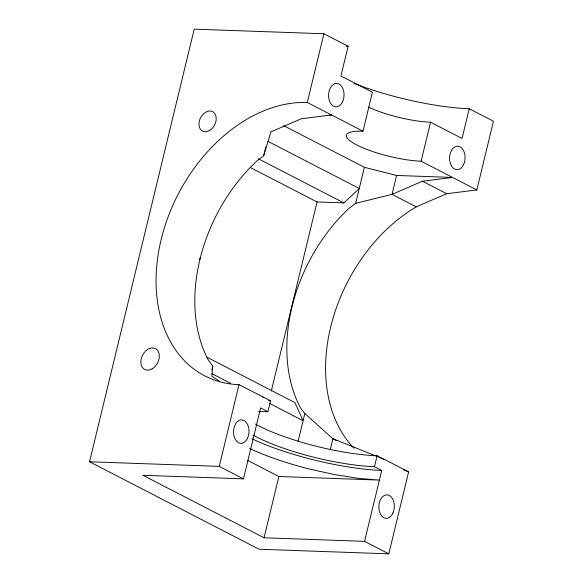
<?xml version="1.0" encoding="UTF-8"?>
<svg xmlns="http://www.w3.org/2000/svg" width="583" height="583" viewBox="0 0 583 583"><rect width="100%" height="100%" fill="white"/><g stroke="black" fill="none" stroke-linecap="round" stroke-linejoin="round"><path stroke-width="0.87" d="M329.789 114.902L331.508 114.96L301.353 118.735L270.927 131.875L263.64 155.836L256.841 160.966A148.935 107.039 -62.7 0 0 208.561 360.527L212.78 366.051L211.804 376.275L219.419 381.136M211.862 370.067L212.78 366.051M378.491 457.006L384.401 459.368L408.625 471.866L388.788 553.85L259.092 549.237L89.556 461.758L194.212 29.15L323.908 33.763L348.131 46.261L340.938 75.972L372.428 92.216L362.998 131.204A47.034 10.501 13.6 0 0 356.687 144.941A47.034 10.501 13.6 0 0 421.123 161.2L476.828 189.941L493.444 121.242L469.228 108.744A97.988 21.877 13.6 0 1 353.947 83.362M200.02 257.803L199.889 259.581M263.64 155.836L265.753 147.098M239.015 384.678L270.534 400.769L267.896 411.693L260.63 407.947L243.468 478.869L219.252 466.371L239.015 384.678A148.935 107.039 -62.7 0 1 161.141 239.584A148.935 107.039 -62.7 0 1 307.292 102.462L323.908 33.763M271.299 391.062L317.05 201.951L250.85 167.795M388.788 553.85L364.572 541.352L264.048 537.774L278.871 476.508L247.381 460.257M298.03 441.593L304.822 413.536L300.595 408.013A148.935 107.039 -62.7 0 1 348.874 208.459L355.674 203.321L392.031 194.358L422.456 181.218L452.605 177.443L396.6 175.454L364.382 167.321L283.651 125.666M355.674 203.321L364.382 167.321M330.218 449.843L332.9 438.759L304.822 413.536M396.6 175.454L392.031 194.358L416.247 206.848L446.673 193.716L476.828 189.941M421.123 161.2L430.553 122.204A47.034 10.501 13.6 0 1 368.274 107.024M364.572 541.352L381.727 470.43L374.461 466.677L377.106 455.76A86.226 19.254 13.6 0 1 255.427 424.052M383.592 459.484L384.401 459.368M469.228 108.744L462.042 138.455L430.553 122.204M317.05 201.951L343.883 202.906L359.266 188.469L268.042 141.399M262.62 397.067L263.232 397.176M89.556 461.758L219.252 466.371M278.871 476.508L379.395 480.086L358.254 478.337L334.431 474.584L309.551 469.075A97.988 21.877 13.6 0 1 249.641 448.444M243.468 478.869L142.944 475.291L264.048 537.774M376.807 456.329L332.9 438.759L336.129 440.427M403.56 469.84L408.625 471.866M307.292 102.462L362.998 131.204M422.456 181.218L446.673 193.716M258.305 158.751L343.883 202.906M206.994 357.241L294.911 402.605L303.08 420.722L270.009 403.662M211.928 373.696L230.482 383.264M377.106 455.76L384.335 459.659M268.581 400.71A86.226 19.254 13.6 0 1 270.534 400.769M374.461 466.677A86.226 19.254 13.6 0 1 252.782 434.976M258.568 411.664A86.226 19.254 13.6 0 1 267.896 411.693M381.727 470.43A97.988 21.877 13.6 0 1 251.973 438.788M346.134 46.203A97.988 21.877 13.6 0 1 348.131 46.261M354.041 448.247A148.935 107.039 -62.7 0 1 416.247 206.848M209.523 130.541A10.975 7.885 -62.7 0 0 213.881 112.526A10.975 7.885 -62.7 0 0 199.32 121.089A10.975 7.885 -62.7 0 0 209.523 130.541M152.163 368.85A11.755 8.454 -62.7 0 0 156.834 349.552A11.755 8.454 -62.7 0 0 141.239 358.727A11.755 8.454 -62.7 0 0 152.163 368.85M342.629 101.624A11.755 7.747 -88 0 0 337.032 83.391A11.755 7.747 -88 0 0 329.264 100.349A11.755 7.747 -88 0 0 342.629 101.624M247.6 438.132A11.755 7.747 -88 0 0 242.003 419.898A11.755 7.747 -88 0 0 234.235 436.856A11.755 7.747 -88 0 0 247.6 438.132M392.92 513.113A11.755 7.747 -88 0 0 387.316 494.88A11.755 7.747 -88 0 0 379.555 511.838A11.755 7.747 -88 0 0 392.92 513.113M463.645 164.45A11.755 7.747 -88 0 0 458.049 146.216A11.755 7.747 -88 0 0 450.28 163.174A11.755 7.747 -88 0 0 463.645 164.45"/></g></svg>
